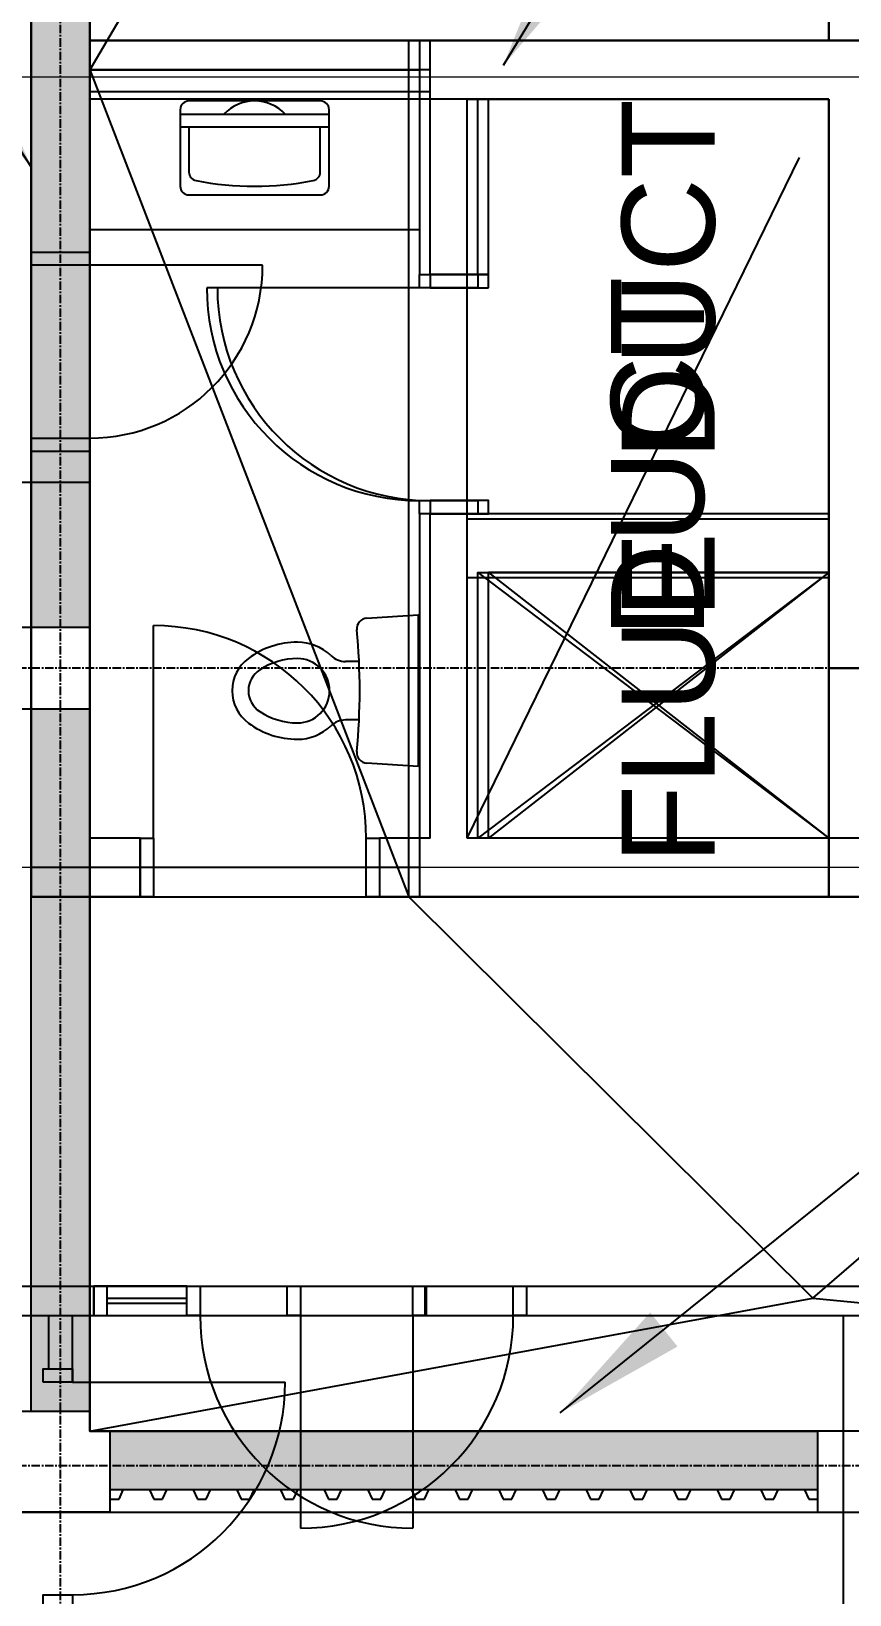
# Model space of a CAD drawing. Header units: millimetres. Extents: x -27283 to 30143, y -18440 to 22926.
# Drawn here: x -14643 to -11564, y -5709 to 171 of the extents above; entities that cross this region are included whole.
import ezdxf

# ---------------------------------------------------------------- set-up
doc = ezdxf.new("R2010")
doc.units = ezdxf.units.MM
doc.linetypes.add('PCENTRE', pattern=[50.8, 31.75, -6.35, 6.35, -6.35])
doc.linetypes.add('PCENTRE2', pattern=[28.575, 19.05, -3.175, 3.175, -3.175])
for name, color, linetype in [('11th Floor - Doors Windows and Openings', 7, 'Continuous'), ('11th Floor - General', 7, 'Continuous'), ('11th Floor - Multi-View Blocks', 7, 'Continuous'), ('11th Floor - Structural Members', 7, 'Continuous'), ('11th Floor - Text and Leaders', 7, 'Continuous'), ('11th Floor - Walls', 7, 'Continuous'), ('Boundaries_and_building_grids', 140, 'PCENTRE2'), ('Lift Motor Room Roof - General', 7, 'Continuous'), ('Lift Motor Room Roof - Hatch', 7, 'Continuous'), ('Lift Motor Room Roof - Roofs', 7, 'Continuous'), ('Lift Motor Room Roof - Structural Members', 7, 'Continuous'), ('Lift Motor Room Roof - Text and Leaders', 7, 'Continuous'), ('Lift Motor Room Roof - Walls', 7, 'Continuous'), ('Roof - Structural Members', 7, 'Continuous'), ('Roof - Text and Leaders', 7, 'Continuous'), ('Roof - Walls', 7, 'Continuous'), ('Sixth Floor - Doors Windows and Openings', 7, 'Continuous'), ('Sixth Floor - Structural Members', 7, 'Continuous'), ('Sixth Floor - Text and Leaders', 7, 'Continuous'), ('Sixth Floor - Walls', 7, 'Continuous'), ('Tenth Floor - Doors Windows and Openings', 7, 'Continuous'), ('Tenth Floor - Structural Members', 7, 'Continuous'), ('Tenth Floor - Text and Leaders', 7, 'Continuous'), ('Tenth Floor - Walls', 7, 'Continuous')]:
    doc.layers.add(name, color=color, linetype=linetype)
doc.styles.add('Arial1', font='arial.ttf')
doc.dimstyles.new('ISO-25', dxfattribs={"dimtxt": 2.5, "dimasz": 2.5, "dimexe": 1.25, "dimexo": 0.625, "dimtad": 1, "dimtxsty": 'Standard', "dimcen": 2.5, "dimadec": 0, "dimazin": 0, "dimtfac": 1, "dimtmove": 0, "dimatfit": 3, "dimfxl": 1, "dimarcsym": 0})
pattern_1 = [(90, (0, 0), (-25, 2e-15), [0.25, -199.75]), (90, (0.98, 2.5), (-25, 2e-15), [0.25, -199.75]), (90, (1.955, 5), (-25, 2e-15), [0.25, -199.75]), (90, (2.917, 7.5), (-25, 2e-15), [0.25, -199.75]), (90, (3.862, 10), (-25, 2e-15), [0.25, -199.75]), (90, (4.782, 12.5), (-25, 2e-15), [0.25, -199.75]), (90, (5.675, 15), (-25, 2e-15), [0.25, -199.75]), (90, (6.53, 17.5), (-25, 2e-15), [0.25, -199.75]), (90, (7.348, 20), (-25, 2e-15), [0.25, -199.75]), (90, (8.117, 22.5), (-25, 2e-15), [0.25, -199.75]), (90, (8.84, 25), (-25, 2e-15), [0.25, -199.75]), (90, (9.505, 27.5), (-25, 2e-15), [0.25, -199.75]), (90, (10.113, 30), (-25, 2e-15), [0.25, -199.75]), (90, (10.658, 32.5), (-25, 2e-15), [0.25, -199.75]), (90, (11.137, 35), (-25, 2e-15), [0.25, -199.75]), (90, (11.547, 37.5), (-25, 2e-15), [0.25, -199.75]), (90, (11.887, 40), (-25, 2e-15), [0.25, -199.75]), (90, (12.155, 42.5), (-25, 2e-15), [0.25, -199.75]), (90, (12.345, 45), (-25, 2e-15), [0.25, -199.75]), (90, (12.463, 47.5), (-25, 2e-15), [0.25, -199.75]), (90, (12.5, 50), (-25, 2e-15), [0.25, -199.75]), (90, (0.98, 97.5), (-25, 2e-15), [0.25, -199.75]), (90, (1.955, 95), (-25, 2e-15), [0.25, -199.75]), (90, (2.917, 92.5), (-25, 2e-15), [0.25, -199.75]), (90, (3.862, 90), (-25, 2e-15), [0.25, -199.75]), (90, (4.782, 87.5), (-25, 2e-15), [0.25, -199.75]), (90, (5.675, 85), (-25, 2e-15), [0.25, -199.75]), (90, (6.53, 82.5), (-25, 2e-15), [0.25, -199.75]), (90, (7.348, 80), (-25, 2e-15), [0.25, -199.75]), (90, (8.117, 77.5), (-25, 2e-15), [0.25, -199.75]), (90, (8.84, 75), (-25, 2e-15), [0.25, -199.75]), (90, (9.505, 72.5), (-25, 2e-15), [0.25, -199.75]), (90, (10.113, 70), (-25, 2e-15), [0.25, -199.75]), (90, (10.658, 67.5), (-25, 2e-15), [0.25, -199.75]), (90, (11.137, 65), (-25, 2e-15), [0.25, -199.75]), (90, (11.547, 62.5), (-25, 2e-15), [0.25, -199.75]), (90, (11.887, 60), (-25, 2e-15), [0.25, -199.75]), (90, (12.155, 57.5), (-25, 2e-15), [0.25, -199.75]), (90, (12.345, 55), (-25, 2e-15), [0.25, -199.75]), (90, (12.463, 52.5), (-25, 2e-15), [0.25, -199.75]), (90, (-0.98, 102.5), (-25, 2e-15), [0.25, -199.75]), (90, (-1.955, 105), (-25, 2e-15), [0.25, -199.75]), (90, (-2.917, 107.5), (-25, 2e-15), [0.25, -199.75]), (90, (-3.862, 110), (-25, 2e-15), [0.25, -199.75]), (90, (-4.782, 112.5), (-25, 2e-15), [0.25, -199.75]), (90, (-5.675, 115), (-25, 2e-15), [0.25, -199.75]), (90, (-6.53, 117.5), (-25, 2e-15), [0.25, -199.75]), (90, (-7.348, 120), (-25, 2e-15), [0.25, -199.75]), (90, (-8.117, 122.5), (-25, 2e-15), [0.25, -199.75]), (90, (-8.84, 125), (-25, 2e-15), [0.25, -199.75]), (90, (-9.505, 127.5), (-25, 2e-15), [0.25, -199.75]), (90, (-10.113, 130), (-25, 2e-15), [0.25, -199.75]), (90, (-10.658, 132.5), (-25, 2e-15), [0.25, -199.75]), (90, (-11.137, 135), (-25, 2e-15), [0.25, -199.75]), (90, (-11.547, 137.5), (-25, 2e-15), [0.25, -199.75]), (90, (-11.887, 140), (-25, 2e-15), [0.25, -199.75]), (90, (-12.155, 142.5), (-25, 2e-15), [0.25, -199.75]), (90, (-12.345, 145), (-25, 2e-15), [0.25, -199.75]), (90, (-12.463, 147.5), (-25, 2e-15), [0.25, -199.75]), (90, (-12.5, 150), (-25, 2e-15), [0.25, -199.75]), (90, (-0.98, 197.5), (-25, 2e-15), [0.25, -199.75]), (90, (-1.955, 195), (-25, 2e-15), [0.25, -199.75]), (90, (-2.917, 192.5), (-25, 2e-15), [0.25, -199.75]), (90, (-3.862, 190), (-25, 2e-15), [0.25, -199.75]), (90, (-4.782, 187.5), (-25, 2e-15), [0.25, -199.75]), (90, (-5.675, 185), (-25, 2e-15), [0.25, -199.75]), (90, (-6.53, 182.5), (-25, 2e-15), [0.25, -199.75]), (90, (-7.348, 180), (-25, 2e-15), [0.25, -199.75]), (90, (-8.117, 177.5), (-25, 2e-15), [0.25, -199.75]), (90, (-8.84, 175), (-25, 2e-15), [0.25, -199.75]), (90, (-9.505, 172.5), (-25, 2e-15), [0.25, -199.75]), (90, (-10.113, 170), (-25, 2e-15), [0.25, -199.75]), (90, (-10.658, 167.5), (-25, 2e-15), [0.25, -199.75]), (90, (-11.137, 165), (-25, 2e-15), [0.25, -199.75]), (90, (-11.547, 162.5), (-25, 2e-15), [0.25, -199.75]), (90, (-11.887, 160), (-25, 2e-15), [0.25, -199.75]), (90, (-12.155, 157.5), (-25, 2e-15), [0.25, -199.75]), (90, (-12.345, 155), (-25, 2e-15), [0.25, -199.75]), (90, (-12.463, 152.5), (-25, 2e-15), [0.25, -199.75]), (90, (0, 100), (-25, 2e-15), [0.25, -199.75])]

msp = doc.modelspace()

# ---------------------------------------------------------------- hatches: boundary and pattern name
at = {"layer": 'Lift Motor Room Roof - Hatch', "linetype": 'Continuous', "lineweight": -3}
h = msp.add_hatch(dxfattribs=at)
h.set_pattern_fill('GENERAL', color=8, scale=25, style=0)
h.set_pattern_definition(pattern_1)
h.paths.add_polyline_path([(-14642.8, 2123.2), (-14642.8, -2071.8), (-14422.8, -2071.8), (-14422.8, 2123.2)])
h = msp.add_hatch(dxfattribs=at)
h.set_pattern_fill('GENERAL', color=8, scale=25, style=0)
h.set_pattern_definition(pattern_1)
h.paths.add_polyline_path([(-14642.8, -2376.8), (-14642.8, -5019.3), (-14422.8, -5019.3), (-14422.8, -2376.8)])
h = msp.add_hatch(dxfattribs=at)
h.set_pattern_fill('GENERAL', color=8, scale=25, style=0)
h.set_pattern_definition(pattern_1)
h.paths.add_polyline_path([(-14347.8, -5094.3), (-14347.8, -5314.3), (-11685.3, -5314.3), (-11685.3, -5094.3)])

# ---------------------------------------------------------------- linework, layer by layer
at = {"layer": '11th Floor - Doors Windows and Openings', "color": 1, "linetype": 'Continuous'}
for p, q in [((-13772.8, -709.3, 37950), (-14422.8, -709.3, 37950)), ((-13182.8, -794.3, 37950), (-13982.8, -794.3, 37950))]:
    msp.add_line(p, q, dxfattribs=at)
at = {"layer": '11th Floor - Doors Windows and Openings', "color": 1, "linetype": 'Continuous', "elevation": 37950}
for points in [[(-14422.8, -709.3), (-14642.8, -709.3), (-14642.8, -659.3), (-14422.8, -659.3), (-14422.8, -709.3)], [(-13182.8, -794.3), (-13182.8, -744.3), (-12962.8, -744.3), (-12962.8, -794.3), (-13182.8, -794.3)], [(-14422.8, -1409.3), (-14642.8, -1409.3), (-14642.8, -1359.3), (-14422.8, -1359.3), (-14422.8, -1409.3)], [(-13182.8, -1644.3), (-13182.8, -1594.3), (-12962.8, -1594.3), (-12962.8, -1644.3), (-13182.8, -1644.3)]]:
    msp.add_lwpolyline(points, dxfattribs=at)
at = {"layer": '11th Floor - Doors Windows and Openings', "color": 1, "linetype": 'Continuous'}
for centre, radius, start, end in [((-14422.8, -709.3, 37950), 650, 270, 0), ((-13182.8, -794.3, 37950), 800, 180, 270)]:
    msp.add_arc(centre, radius, start, end, dxfattribs=at)
at = {"layer": '11th Floor - General', "color": 8, "linetype": 'Continuous'}
for p, q in [((-12962.8, -1864.3, 37950), (-11642.8, -2864.3, 37950)), ((-11642.8, -1864.3, 37950), (-12962.8, -2864.3, 37950))]:
    msp.add_line(p, q, dxfattribs=at)
at = {"layer": '11th Floor - Multi-View Blocks', "color": 1, "linetype": 'Continuous'}
for p, q in [((-13555.7, -91.3, 37950), (-14049.9, -91.3, 37950)), ((-14082.8, -124.2, 37950), (-14082.8, -411.7, 37950)), ((-14082.8, -140.7, 37950), (-13522.8, -140.7, 37950)), ((-13522.8, -411.7, 37950), (-13522.8, -124.2, 37950)), ((-13522.8, -190.1, 37950), (-14082.8, -190.1, 37950)), ((-14049.9, -190.1, 37950), (-14049.9, -358.4, 37950)), ((-13555.7, -358.4, 37950), (-13555.7, -190.1, 37950)), ((-14049.9, -444.6, 37950), (-13555.7, -444.6, 37950)), ((-14422.8, -574.3, 37950), (-13182.8, -574.3, 37950)), ((-13409.9, -2199.3, 37950), (-13460.7, -2199.3, 37950)), ((-13409.9, -2419.3, 37950), (-13460.7, -2419.3, 37950)), ((-13187.4, -2594.3, 37950), (-13380.9, -2581.9, 37950))]:
    msp.add_line(p, q, dxfattribs=at)
at = {"layer": '11th Floor - Multi-View Blocks', "color": 1, "linetype": 'Continuous', "elevation": 37950}
msp.add_lwpolyline([(-13380.9, -2036.6), (-13187.4, -2024.3), (-13187.4, -2594.3)], dxfattribs=at)
at = {"layer": '11th Floor - Multi-View Blocks', "color": 1, "linetype": 'Continuous'}
for centre, radius, start, end in [((-14049.9, -124.2, 37950), 32.9, 90, 180), ((-13802.8, -250.5, 37950), 159.2, 43.60236, 136.39764), ((-13555.7, -124.2, 37950), 32.9, 0, 90), ((-14016.9, -358.4, 37950), 32.9, 180, 259.1577), ((-13802.8, 759.6, 37950), 1171.3, 259.15813, 280.84189), ((-13588.7, -358.4, 37950), 32.9, 280.8423, 0), ((-14049.9, -411.7, 37950), 32.9, 180, 270), ((-13555.7, -411.7, 37950), 32.9, 270, 0), ((-13378.3, -2076.5, 37950), 40, 93.65246, 185.38989), ((-15844.9, -2309.3, 37950), 2437.5, 354.60987, 5.39016), ((-13641.9, -2435.9, 37950), 309.2, 90, 126.62626), ((-13641.9, -2309.3, 37950), 182.5, 46.37005, 90), ((-13736, -2309.3, 37950), 151.3, 126.62615, 180), ((-13731.8, -2309.3, 37950), 94.1, 123.32915, 180), ((-13641.9, -2446, 37950), 257.7, 90, 123.32932), ((-13641.9, -2309.3, 37950), 121, 270, 90), ((-13460.7, -2119.3, 37950), 80, 226.36945, 270), ((-13736, -2309.3, 37950), 151.3, 180, 233.37357), ((-13731.8, -2309.3, 37950), 94.1, 180, 236.67003), ((-13641.9, -2172.5, 37950), 257.7, 236.67053, 270), ((-13641.9, -2182.6, 37950), 309.2, 233.37374, 270), ((-13641.9, -2309.3, 37950), 182.5, 270, 313.63048), ((-13460.7, -2499.3, 37950), 80, 90, 133.62995), ((-13378.3, -2542, 37950), 40, 174.61011, 266.34765)]:
    msp.add_arc(centre, radius, start, end, dxfattribs=at)
at = {"layer": '11th Floor - Structural Members', "color": 8, "linetype": 'Continuous'}
for p, q in [((-11642.8, -1864.3, 37950), (-12922.8, -2864.3, 37950)), ((-12922.8, -1864.3, 37950), (-11642.8, -2864.3, 37950))]:
    msp.add_line(p, q, dxfattribs=at)
at = {"layer": '11th Floor - Structural Members', "color": 5, "linetype": 'Continuous', "lineweight": -3, "elevation": 37950}
for points in [[(-14422.8, 3135.7), (-14422.8, -3084.3), (-14642.8, -3084.3), (-14642.8, 3135.7)], [(-11422.8, -2224.3), (-11422.8, -3084.3), (-11642.8, -3084.3), (-11642.8, -2224.3)]]:
    msp.add_lwpolyline(points, close=True, dxfattribs=at)
at = {"layer": '11th Floor - Walls', "color": 3, "linetype": 'Continuous'}
for p, q in [((-11642.8, 2275.7, 37950), (-11642.8, 135.7, 37950)), ((-13182.8, 135.7, 37950), (-13182.8, -744.3, 37950)), ((-11642.8, 135.7, 37950), (-13182.8, 135.7, 37950)), ((-12962.8, -84.3, 37950), (-11642.8, -84.3, 37950)), ((-12962.8, -744.3, 37950), (-12962.8, -84.3, 37950)), ((-11642.8, -84.3, 37950), (-11642.8, -1644.3, 37950)), ((-13182.8, -744.3, 37950), (-12962.8, -744.3, 37950)), ((-13182.8, -1644.3, 37950), (-13182.8, -3084.3, 37950)), ((-11642.8, -1644.3, 37950), (-13182.8, -1644.3, 37950)), ((-13182.8, -3084.3, 37950), (-11642.8, -3084.3, 37950))]:
    msp.add_line(p, q, dxfattribs=at)
at = {"layer": '11th Floor - Walls', "color": 2, "linetype": 'Continuous'}
for p, q in [((-14422.8, 135.7, 37950), (-13182.8, 135.7, 37950)), ((-14422.8, 135.7, 37950), (-14422.8, 25.7, 37950)), ((-14422.8, 25.7, 37950), (-13182.8, 25.7, 37950)), ((-14422.8, -1409.3, 37950), (-14642.8, -1409.3, 37950)), ((-14422.8, -1409.3, 37950), (-14422.8, -1524.3, 37950)), ((-14762.8, -1524.3, 37950), (-14422.8, -1524.3, 37950)), ((-13182.8, -2974.3, 37950), (-14642.8, -2974.3, 37950)), ((-14422.8, -2974.3, 37950), (-14422.8, -3084.3, 37950)), ((-14642.8, -3084.3, 37950), (-14422.8, -3084.3, 37950)), ((-14422.8, -3084.3, 37950), (-13182.8, -3084.3, 37950)), ((-17587.8, -4549.3, 37950), (-8477.8, -4549.3, 37950)), ((-17477.8, -4659.3, 37950), (-8587.8, -4659.3, 37950))]:
    msp.add_line(p, q, dxfattribs=at)
at = {"layer": '11th Floor - Walls', "color": 3, "linetype": 'Continuous', "elevation": 37950}
msp.add_lwpolyline([(-11642.8, -3084.3), (-11642.8, -2864.3), (-12962.8, -2864.3), (-12962.8, -1864.3), (-11642.8, -1864.3), (-11642.8, -2224.3), (-11422.8, -2224.3)], dxfattribs=at)
at = {"layer": 'Boundaries_and_building_grids', "color": 140, "linetype": 'PCENTRE', "lineweight": -3}
for p, q in [((-14532.8, -11774.3), (-14532.8, 11825.7)), ((25217.2, -2224.3), (-27282.8, -2224.3)), ((25217.2, -5224.3), (-27282.8, -5224.3))]:
    msp.add_line(p, q, dxfattribs=at)
at = {"layer": 'Boundaries_and_building_grids', "color": 4, "linetype": 'Continuous', "lineweight": 0}
msp.add_xline((-31538.2, -2974.3), (-1, 0), dxfattribs=at)
at = {"layer": 'Lift Motor Room Roof - General', "color": 4, "linetype": 'Continuous', "lineweight": 0}
msp.add_xline((0, 0), (1, 0), dxfattribs=at)
at = {"layer": 'Lift Motor Room Roof - Roofs', "color": 3, "linetype": 'Continuous', "lineweight": -3}
for p, q in [((-14422.8, -5094.3, 46830), (-14422.8, 5145.7, 46830)), ((-13002.8, -2864.3, 46830), (-13002.8, -84.3, 46830)), ((-13002.8, -84.3, 46830), (-11642.8, -84.3, 46830)), ((-11642.8, -84.3, 46830), (-11642.8, -2864.3, 46830)), ((-11642.8, -2864.3, 46830), (-13002.8, -2864.3, 46830)), ((-5685.3, -5094.3, 46830), (-14422.8, -5094.3, 46830))]:
    msp.add_line(p, q, dxfattribs=at)
at = {"layer": 'Lift Motor Room Roof - Roofs', "color": 1, "linetype": 'Continuous', "lineweight": -3}
for p, q in [((-11702.8, 4645.7, 46830), (-14422.8, 25.7, 46830)), ((-14422.8, 25.7, 46830), (-13222.8, -3084.3, 46830)), ((-13222.8, 25.7, 46830), (-14422.8, 25.7, 46830)), ((-11702.8, -4594.3, 46830), (-6367.8, 25.7, 46830)), ((-13002.8, -2864.3, 46830), (-11752.8, -304.3, 46830)), ((-13222.8, -3084.3, 46830), (-11702.8, -4594.3, 46830)), ((-14422.8, -5094.3, 46830), (-11702.8, -4594.3, 46830)), ((-11702.8, -4594.3, 46830), (-6367.8, -5094.3, 46830))]:
    msp.add_line(p, q, dxfattribs=at)
at = {"layer": 'Lift Motor Room Roof - Roofs', "color": 4, "linetype": 'Continuous', "lineweight": -3}
for p, q in [((-14642.8, -2071.8, 46830), (-14642.8, 2123.2, 46830)), ((-13222.8, 135.7, 46830), (-11422.8, 135.7, 46830)), ((-13222.8, -3084.3, 46830), (-13222.8, 135.7, 46830)), ((-14642.8, -5019.3, 46830), (-14642.8, -2376.8, 46830)), ((-11422.8, -3084.3, 46830), (-13222.8, -3084.3, 46830)), ((-11685.3, -5314.3, 46830), (-14347.8, -5314.3, 46830))]:
    msp.add_line(p, q, dxfattribs=at)
at = {"layer": 'Lift Motor Room Roof - Structural Members', "color": 5, "linetype": 'Continuous', "lineweight": -3, "elevation": 46830}
for points in [[(-14727.8, -2071.8), (-14727.8, -2376.8), (-14422.8, -2376.8), (-14422.8, -2071.8)], [(-14727.8, -5399.3), (-14727.8, -5019.3), (-14422.8, -5019.3), (-14422.8, -5094.3), (-14347.8, -5094.3), (-14347.8, -5399.3)], [(-11685.3, -5094.3), (-11685.3, -5399.3), (-11380.3, -5399.3), (-11380.3, -5094.3)]]:
    msp.add_lwpolyline(points, close=True, dxfattribs=at)
at = {"layer": 'Lift Motor Room Roof - Walls', "color": 1, "linetype": 'Continuous'}
for p, q in [((-14346.4, -5350.2, 46830), (-14312.8, -5350.2, 46830)), ((-14312.8, -5350.2, 46830), (-14296.6, -5314.7, 46830)), ((-14198.4, -5314.7, 46830), (-14296.6, -5314.7, 46830)), ((-14198.4, -5314.7, 46830), (-14182.1, -5350.2, 46830)), ((-14182.1, -5350.2, 46830), (-14148.6, -5350.2, 46830)), ((-14148.6, -5350.2, 46830), (-14132.3, -5314.7, 46830)), ((-14034.2, -5314.7, 46830), (-14132.3, -5314.7, 46830)), ((-14034.2, -5314.7, 46830), (-14017.9, -5350.2, 46830)), ((-14017.9, -5350.2, 46830), (-13984.4, -5350.2, 46830)), ((-13984.4, -5350.2, 46830), (-13968.1, -5314.7, 46830)), ((-13870, -5314.7, 46830), (-13968.1, -5314.7, 46830)), ((-13870, -5314.7, 46830), (-13853.7, -5350.2, 46830)), ((-13853.7, -5350.2, 46830), (-13820.2, -5350.2, 46830)), ((-13820.2, -5350.2, 46830), (-13803.9, -5314.7, 46830)), ((-13705.8, -5314.7, 46830), (-13803.9, -5314.7, 46830)), ((-13705.8, -5314.7, 46830), (-13689.5, -5350.2, 46830)), ((-13689.5, -5350.2, 46830), (-13656, -5350.2, 46830)), ((-13656, -5350.2, 46830), (-13639.7, -5314.7, 46830)), ((-13541.5, -5314.7, 46830), (-13639.7, -5314.7, 46830)), ((-13541.5, -5314.7, 46830), (-13525.3, -5350.2, 46830)), ((-13525.3, -5350.2, 46830), (-13491.7, -5350.2, 46830)), ((-13491.7, -5350.2, 46830), (-13475.5, -5314.7, 46830)), ((-13377.3, -5314.7, 46830), (-13475.5, -5314.7, 46830)), ((-13377.3, -5314.7, 46830), (-13361, -5350.2, 46830)), ((-13361, -5350.2, 46830), (-13327.5, -5350.2, 46830)), ((-13327.5, -5350.2, 46830), (-13311.2, -5314.7, 46830)), ((-13213.1, -5314.7, 46830), (-13311.2, -5314.7, 46830)), ((-13213.1, -5314.7, 46830), (-13196.8, -5350.2, 46830)), ((-13196.8, -5350.2, 46830), (-13163.3, -5350.2, 46830)), ((-13163.3, -5350.2, 46830), (-13147, -5314.7, 46830)), ((-13048.9, -5314.7, 46830), (-13147, -5314.7, 46830)), ((-13048.9, -5314.7, 46830), (-13032.6, -5350.2, 46830)), ((-13032.6, -5350.2, 46830), (-12999.1, -5350.2, 46830)), ((-12999.1, -5350.2, 46830), (-12982.8, -5314.7, 46830)), ((-12884.6, -5314.7, 46830), (-12982.8, -5314.7, 46830)), ((-12884.6, -5314.7, 46830), (-12868.4, -5350.2, 46830)), ((-12868.4, -5350.2, 46830), (-12834.9, -5350.2, 46830)), ((-12834.9, -5350.2, 46830), (-12818.6, -5314.7, 46830)), ((-12720.4, -5314.7, 46830), (-12818.6, -5314.7, 46830)), ((-12720.4, -5314.7, 46830), (-12704.1, -5350.2, 46830)), ((-12704.1, -5350.2, 46830), (-12670.6, -5350.2, 46830)), ((-12670.6, -5350.2, 46830), (-12654.4, -5314.7, 46830)), ((-12556.2, -5314.7, 46830), (-12654.4, -5314.7, 46830)), ((-12556.2, -5314.7, 46830), (-12539.9, -5350.2, 46830)), ((-12539.9, -5350.2, 46830), (-12506.4, -5350.2, 46830)), ((-12506.4, -5350.2, 46830), (-12490.1, -5314.7, 46830)), ((-12392, -5314.7, 46830), (-12490.1, -5314.7, 46830)), ((-12392, -5314.7, 46830), (-12375.7, -5350.2, 46830)), ((-12375.7, -5350.2, 46830), (-12342.2, -5350.2, 46830)), ((-12342.2, -5350.2, 46830), (-12325.9, -5314.7, 46830)), ((-12227.8, -5314.7, 46830), (-12325.9, -5314.7, 46830)), ((-12227.8, -5314.7, 46830), (-12211.5, -5350.2, 46830)), ((-12211.5, -5350.2, 46830), (-12178, -5350.2, 46830)), ((-12178, -5350.2, 46830), (-12161.7, -5314.7, 46830)), ((-12063.5, -5314.7, 46830), (-12161.7, -5314.7, 46830)), ((-12063.5, -5314.7, 46830), (-12047.3, -5350.2, 46830)), ((-12047.3, -5350.2, 46830), (-12013.7, -5350.2, 46830)), ((-12013.7, -5350.2, 46830), (-11997.5, -5314.7, 46830)), ((-11899.3, -5314.7, 46830), (-11997.5, -5314.7, 46830)), ((-11899.3, -5314.7, 46830), (-11883, -5350.2, 46830)), ((-11883, -5350.2, 46830), (-11849.5, -5350.2, 46830)), ((-11849.5, -5350.2, 46830), (-11833.2, -5314.7, 46830)), ((-11735.1, -5314.7, 46830), (-11833.2, -5314.7, 46830)), ((-11735.1, -5314.7, 46830), (-11718.8, -5350.2, 46830)), ((-11718.8, -5350.2, 46830), (-11685.3, -5350.2, 46830))]:
    msp.add_line(p, q, dxfattribs=at)
at = {"layer": 'Lift Motor Room Roof - Walls', "color": 2, "linetype": 'Continuous', "elevation": 46830}
msp.add_lwpolyline([(-14727.8, 5450.7), (-14727.8, -5399.3), (12662.2, -5399.3), (12662.2, 5450.7)], close=True, dxfattribs=at)
at = {"layer": 'Roof - Structural Members', "color": 5, "linetype": 'Continuous', "lineweight": -3, "elevation": 42250}
for points in [[(-14727.8, -2071.8), (-14727.8, -2376.8), (-14422.8, -2376.8), (-14422.8, -2071.8)], [(-14727.8, -5399.3), (-14727.8, -5019.3), (-14422.8, -5019.3), (-14422.8, -5094.3), (-14347.8, -5094.3), (-14347.8, -5399.3)], [(-11685.3, -5094.3), (-11685.3, -5399.3), (-11380.3, -5399.3), (-11380.3, -5094.3)]]:
    msp.add_lwpolyline(points, close=True, dxfattribs=at)
at = {"layer": 'Roof - Walls', "color": 3, "linetype": 'Continuous'}
for p, q in [((-14642.8, -2071.8, 42250), (-14642.8, 2123.2, 42250)), ((-14422.8, 2123.2, 42250), (-14422.8, 135.7, 42250)), ((-14422.8, -84.3, 42250), (-14422.8, -2071.8, 42250)), ((-14642.8, -5019.3, 42250), (-14642.8, -2376.8, 42250)), ((-14422.8, -2376.8, 42250), (-14422.8, -5019.3, 42250)), ((-14347.8, -5094.3, 42250), (-11685.3, -5094.3, 42250)), ((-11685.3, -5314.3, 42250), (-14347.8, -5314.3, 42250))]:
    msp.add_line(p, q, dxfattribs=at)
at = {"layer": 'Roof - Walls', "color": 3, "linetype": 'Continuous', "lineweight": -3}
for p, q in [((-11422.8, 135.7, 42250), (-14422.8, 135.7, 42250)), ((-11642.8, -84.3, 42250), (-14422.8, -84.3, 42250)), ((-13222.8, -3084.3, 42250), (-13222.8, -84.3, 42250)), ((-13002.8, -2864.3, 42250), (-13002.8, -84.3, 42250)), ((-11642.8, -2864.3, 42250), (-11642.8, -84.3, 42250)), ((-11642.8, -1664.3, 42250), (-13002.8, -1664.3, 42250)), ((-13002.8, -1884.3, 42250), (-13002.8, -1664.3, 42250)), ((-11642.8, -1884.3, 42250), (-13002.8, -1884.3, 42250)), ((-8422.8, -2864.3, 42250), (-13002.8, -2864.3, 42250)), ((-8642.8, -3084.3, 42250), (-13222.8, -3084.3, 42250))]:
    msp.add_line(p, q, dxfattribs=at)
at = {"layer": 'Roof - Walls', "color": 1, "linetype": 'Continuous'}
for p, q in [((-14346.4, -5350.2, 42250), (-14312.8, -5350.2, 42250)), ((-14312.8, -5350.2, 42250), (-14296.6, -5314.7, 42250)), ((-14198.4, -5314.7, 42250), (-14296.6, -5314.7, 42250)), ((-14198.4, -5314.7, 42250), (-14182.1, -5350.2, 42250)), ((-14182.1, -5350.2, 42250), (-14148.6, -5350.2, 42250)), ((-14148.6, -5350.2, 42250), (-14132.3, -5314.7, 42250)), ((-14034.2, -5314.7, 42250), (-14132.3, -5314.7, 42250)), ((-14034.2, -5314.7, 42250), (-14017.9, -5350.2, 42250)), ((-14017.9, -5350.2, 42250), (-13984.4, -5350.2, 42250)), ((-13984.4, -5350.2, 42250), (-13968.1, -5314.7, 42250)), ((-13870, -5314.7, 42250), (-13968.1, -5314.7, 42250)), ((-13870, -5314.7, 42250), (-13853.7, -5350.2, 42250)), ((-13853.7, -5350.2, 42250), (-13820.2, -5350.2, 42250)), ((-13820.2, -5350.2, 42250), (-13803.9, -5314.7, 42250)), ((-13705.8, -5314.7, 42250), (-13803.9, -5314.7, 42250)), ((-13705.8, -5314.7, 42250), (-13689.5, -5350.2, 42250)), ((-13689.5, -5350.2, 42250), (-13656, -5350.2, 42250)), ((-13656, -5350.2, 42250), (-13639.7, -5314.7, 42250)), ((-13541.5, -5314.7, 42250), (-13639.7, -5314.7, 42250)), ((-13541.5, -5314.7, 42250), (-13525.3, -5350.2, 42250)), ((-13525.3, -5350.2, 42250), (-13491.7, -5350.2, 42250)), ((-13491.7, -5350.2, 42250), (-13475.5, -5314.7, 42250)), ((-13377.3, -5314.7, 42250), (-13475.5, -5314.7, 42250)), ((-13377.3, -5314.7, 42250), (-13361, -5350.2, 42250)), ((-13361, -5350.2, 42250), (-13327.5, -5350.2, 42250)), ((-13327.5, -5350.2, 42250), (-13311.2, -5314.7, 42250)), ((-13213.1, -5314.7, 42250), (-13311.2, -5314.7, 42250)), ((-13213.1, -5314.7, 42250), (-13196.8, -5350.2, 42250)), ((-13196.8, -5350.2, 42250), (-13163.3, -5350.2, 42250)), ((-13163.3, -5350.2, 42250), (-13147, -5314.7, 42250)), ((-13048.9, -5314.7, 42250), (-13147, -5314.7, 42250)), ((-13048.9, -5314.7, 42250), (-13032.6, -5350.2, 42250)), ((-13032.6, -5350.2, 42250), (-12999.1, -5350.2, 42250)), ((-12999.1, -5350.2, 42250), (-12982.8, -5314.7, 42250)), ((-12884.6, -5314.7, 42250), (-12982.8, -5314.7, 42250)), ((-12884.6, -5314.7, 42250), (-12868.4, -5350.2, 42250)), ((-12868.4, -5350.2, 42250), (-12834.9, -5350.2, 42250)), ((-12834.9, -5350.2, 42250), (-12818.6, -5314.7, 42250)), ((-12720.4, -5314.7, 42250), (-12818.6, -5314.7, 42250)), ((-12720.4, -5314.7, 42250), (-12704.1, -5350.2, 42250)), ((-12704.1, -5350.2, 42250), (-12670.6, -5350.2, 42250)), ((-12670.6, -5350.2, 42250), (-12654.4, -5314.7, 42250)), ((-12556.2, -5314.7, 42250), (-12654.4, -5314.7, 42250)), ((-12556.2, -5314.7, 42250), (-12539.9, -5350.2, 42250)), ((-12539.9, -5350.2, 42250), (-12506.4, -5350.2, 42250)), ((-12506.4, -5350.2, 42250), (-12490.1, -5314.7, 42250)), ((-12392, -5314.7, 42250), (-12490.1, -5314.7, 42250)), ((-12392, -5314.7, 42250), (-12375.7, -5350.2, 42250)), ((-12375.7, -5350.2, 42250), (-12342.2, -5350.2, 42250)), ((-12342.2, -5350.2, 42250), (-12325.9, -5314.7, 42250)), ((-12227.8, -5314.7, 42250), (-12325.9, -5314.7, 42250)), ((-12227.8, -5314.7, 42250), (-12211.5, -5350.2, 42250)), ((-12211.5, -5350.2, 42250), (-12178, -5350.2, 42250)), ((-12178, -5350.2, 42250), (-12161.7, -5314.7, 42250)), ((-12063.5, -5314.7, 42250), (-12161.7, -5314.7, 42250)), ((-12063.5, -5314.7, 42250), (-12047.3, -5350.2, 42250)), ((-12047.3, -5350.2, 42250), (-12013.7, -5350.2, 42250)), ((-12013.7, -5350.2, 42250), (-11997.5, -5314.7, 42250)), ((-11899.3, -5314.7, 42250), (-11997.5, -5314.7, 42250)), ((-11899.3, -5314.7, 42250), (-11883, -5350.2, 42250)), ((-11883, -5350.2, 42250), (-11849.5, -5350.2, 42250)), ((-11849.5, -5350.2, 42250), (-11833.2, -5314.7, 42250)), ((-11735.1, -5314.7, 42250), (-11833.2, -5314.7, 42250)), ((-11735.1, -5314.7, 42250), (-11718.8, -5350.2, 42250)), ((-11718.8, -5350.2, 42250), (-11685.3, -5350.2, 42250))]:
    msp.add_line(p, q, dxfattribs=at)
at = {"layer": 'Sixth Floor - Doors Windows and Openings', "color": 1, "linetype": 'Continuous', "lineweight": -3}
for p, q in [((-13142.8, -794.3, 20700), (-13942.8, -794.3, 20700)), ((-14182.8, -2864.3, 20700), (-14182.8, -2064.3, 20700)), ((-13629.9, -4659.3, 20700), (-13629.9, -5459.3, 20700)), ((-14487.8, -4909.3, 20700), (-13687.8, -4909.3, 20700))]:
    msp.add_line(p, q, dxfattribs=at)
at = {"layer": 'Sixth Floor - Doors Windows and Openings', "color": 1, "linetype": 'Continuous', "lineweight": -3, "elevation": 20700}
for points in [[(-12922.8, -794.3), (-12922.8, -744.3), (-13142.8, -744.3), (-13142.8, -794.3), (-12922.8, -794.3)], [(-12922.8, -1644.3), (-12922.8, -1594.3), (-13142.8, -1594.3), (-13142.8, -1644.3), (-12922.8, -1644.3)], [(-14182.8, -3084.3), (-14232.8, -3084.3), (-14232.8, -2864.3), (-14182.8, -2864.3), (-14182.8, -3084.3)], [(-13332.8, -3084.3), (-13382.8, -3084.3), (-13382.8, -2864.3), (-13332.8, -2864.3), (-13332.8, -3084.3)], [(-13679.9, -4549.3), (-13629.9, -4549.3), (-13629.9, -4659.3), (-13679.9, -4659.3), (-13679.9, -4549.3)], [(-12829.9, -4549.3), (-12779.9, -4549.3), (-12779.9, -4659.3), (-12829.9, -4659.3), (-12829.9, -4549.3)], [(-14597.8, -4909.3), (-14597.8, -4859.3), (-14487.8, -4859.3), (-14487.8, -4909.3), (-14597.8, -4909.3)], [(-14597.8, -5759.3), (-14597.8, -5709.3), (-14487.8, -5709.3), (-14487.8, -5759.3), (-14597.8, -5759.3)]]:
    msp.add_lwpolyline(points, dxfattribs=at)
at = {"layer": 'Sixth Floor - Doors Windows and Openings', "color": 1, "linetype": 'Continuous', "lineweight": -3}
for centre, start, end in [((-13142.8, -794.3, 20700), 180, 270), ((-14182.8, -2864.3, 20700), 0, 90), ((-13629.9, -4659.3, 20700), 270, 0), ((-14487.8, -4909.3, 20700), 270, 0)]:
    msp.add_arc(centre, 800, start, end, dxfattribs=at)
at = {"layer": 'Sixth Floor - Structural Members', "color": 5, "linetype": 'Continuous', "lineweight": -3, "elevation": 20700}
for points in [[(-14422.8, 3135.7), (-14642.8, 3135.7), (-14642.8, -3084.3), (-14422.8, -3084.3)], [(-11422.8, -2224.3), (-11642.8, -2224.3), (-11642.8, -3084.3), (-11422.8, -3084.3)]]:
    msp.add_lwpolyline(points, close=True, dxfattribs=at)
at = {"layer": 'Sixth Floor - Walls', "color": 3, "linetype": 'Continuous', "lineweight": -3}
for p, q in [((-11642.8, 135.7, 20700), (-11642.8, 2275.7, 20700)), ((-13142.8, 135.7, 20700), (-14422.8, 135.7, 20700)), ((-14422.8, -56.4, 20700), (-14422.8, 135.7, 20700)), ((-11642.8, 135.7, 20700), (-13142.8, 135.7, 20700)), ((-13142.8, -56.4, 20700), (-14422.8, -56.4, 20700)), ((-13142.8, -744.3, 20700), (-13142.8, -56.4, 20700)), ((-11642.8, -84.3, 20700), (-12922.8, -84.3, 20700)), ((-12922.8, -744.3, 20700), (-12922.8, -84.3, 20700)), ((-11642.8, -1644.3, 20700), (-11642.8, -84.3, 20700)), ((-13142.8, -744.3, 20700), (-12922.8, -744.3, 20700)), ((-13142.8, -2864.3, 20700), (-13142.8, -1644.3, 20700)), ((-11642.8, -1644.3, 20700), (-13142.8, -1644.3, 20700)), ((-11642.8, -1864.3, 20700), (-12922.8, -1864.3, 20700)), ((-12922.8, -2864.3, 20700), (-12922.8, -1864.3, 20700)), ((-11642.8, -2224.3, 20700), (-11642.8, -1864.3, 20700)), ((-11642.8, -2224.3, 20700), (-11422.8, -2224.3, 20700)), ((-11642.8, -2864.3, 20700), (-11642.8, -2224.3, 20700)), ((-14422.8, -3084.3, 20700), (-14422.8, -2864.3, 20700)), ((-14232.8, -2864.3, 20700), (-14422.8, -2864.3, 20700)), ((-14232.8, -2864.3, 20700), (-14232.8, -3084.3, 20700)), ((-13142.8, -2864.3, 20700), (-13332.8, -2864.3, 20700)), ((-13332.8, -2864.3, 20700), (-13332.8, -3084.3, 20700)), ((-11642.8, -2864.3, 20700), (-12922.8, -2864.3, 20700)), ((-11642.8, -3084.3, 20700), (-11642.8, -2864.3, 20700)), ((-14232.8, -3084.3, 20700), (-14422.8, -3084.3, 20700)), ((-11642.8, -3084.3, 20700), (-13332.8, -3084.3, 20700)), ((-13142.8, -3084.3, 20700), (-12922.8, -3084.3, 20700))]:
    msp.add_line(p, q, dxfattribs=at)
at = {"layer": 'Sixth Floor - Walls', "color": 2, "linetype": 'Continuous', "lineweight": -3}
for p, q in [((-16117.8, -4549.3, 20700), (-13629.9, -4549.3, 20700)), ((-12829.9, -4549.3, 20700), (-11367.8, -4549.3, 20700)), ((-16117.8, -4659.3, 20700), (-13629.9, -4659.3, 20700)), ((-14577.8, -4659.3, 20700), (-14577.8, -4859.3, 20700)), ((-14487.8, -4909.3, 20700), (-14487.8, -4659.3, 20700)), ((-12829.9, -4659.3, 20700), (-11477.8, -4659.3, 20700))]:
    msp.add_line(p, q, dxfattribs=at)
at = {"layer": 'Tenth Floor - Doors Windows and Openings', "color": 1, "linetype": 'Continuous'}
for p, q in [((-13142.8, -794.3, 34500), (-13942.8, -794.3, 34500)), ((-14182.8, -2864.3, 34500), (-14182.8, -2064.3, 34500))]:
    msp.add_line(p, q, dxfattribs=at)
at = {"layer": 'Tenth Floor - Doors Windows and Openings', "color": 1, "linetype": 'Continuous', "lineweight": -3}
for p, q in [((-14057.8, -4549.3, 34500), (-14357.8, -4549.3, 34500)), ((-14357.8, -4594.3, 34500), (-14057.8, -4594.3, 34500)), ((-14057.8, -4614.3, 34500), (-14357.8, -4614.3, 34500)), ((-14357.8, -4659.3, 34500), (-14057.8, -4659.3, 34500)), ((-13207.8, -4659.3, 34500), (-13207.8, -5459.3, 34500))]:
    msp.add_line(p, q, dxfattribs=at)
at = {"layer": 'Tenth Floor - Doors Windows and Openings', "color": 1, "linetype": 'Continuous', "elevation": 34500}
for points in [[(-12922.8, -794.3), (-12922.8, -744.3), (-13142.8, -744.3), (-13142.8, -794.3), (-12922.8, -794.3)], [(-12922.8, -1644.3), (-12922.8, -1594.3), (-13142.8, -1594.3), (-13142.8, -1644.3), (-12922.8, -1644.3)], [(-14182.8, -3084.3), (-14232.8, -3084.3), (-14232.8, -2864.3), (-14182.8, -2864.3), (-14182.8, -3084.3)], [(-13332.8, -3084.3), (-13382.8, -3084.3), (-13382.8, -2864.3), (-13332.8, -2864.3), (-13332.8, -3084.3)]]:
    msp.add_lwpolyline(points, dxfattribs=at)
at = {"layer": 'Tenth Floor - Doors Windows and Openings', "color": 1, "linetype": 'Continuous', "lineweight": -3, "elevation": 34500}
for points in [[(-14357.8, -4659.3), (-14357.8, -4549.3), (-14407.8, -4549.3), (-14407.8, -4659.3), (-14357.8, -4659.3)], [(-14057.8, -4549.3), (-14007.8, -4549.3), (-14007.8, -4659.3), (-14057.8, -4659.3), (-14057.8, -4549.3)], [(-13207.8, -4549.3), (-13157.8, -4549.3), (-13157.8, -4659.3), (-13207.8, -4659.3), (-13207.8, -4549.3)]]:
    msp.add_lwpolyline(points, dxfattribs=at)
at = {"layer": 'Tenth Floor - Doors Windows and Openings', "color": 1, "linetype": 'Continuous'}
for centre, start, end in [((-13142.8, -794.3, 34500), 180, 270), ((-14182.8, -2864.3, 34500), 0, 90)]:
    msp.add_arc(centre, 800, start, end, dxfattribs=at)
at = {"layer": 'Tenth Floor - Doors Windows and Openings', "color": 1, "linetype": 'Continuous', "lineweight": -3}
msp.add_arc((-13207.8, -4659.3, 34500), 800, 180, 270, dxfattribs=at)
at = {"layer": 'Tenth Floor - Structural Members', "color": 5, "linetype": 'Continuous'}
for p, q in [((-14422.8, -3084.3, 34500), (-14422.8, 3135.7, 34500)), ((-11642.8, -2224.3, 34500), (-11422.8, -2224.3, 34500)), ((-11642.8, -3084.3, 34500), (-11642.8, -2224.3, 34500)), ((-14642.8, -3084.3, 34500), (-14422.8, -3084.3, 34500)), ((-11422.8, -3084.3, 34500), (-11642.8, -3084.3, 34500))]:
    msp.add_line(p, q, dxfattribs=at)
at = {"layer": 'Tenth Floor - Structural Members', "color": 8, "linetype": 'Continuous'}
for p, q in [((-12922.8, -1864.3, 34500), (-11642.8, -2864.3, 34500)), ((-11642.8, -1864.3, 34500), (-12922.8, -2864.3, 34500))]:
    msp.add_line(p, q, dxfattribs=at)
at = {"layer": 'Tenth Floor - Walls', "color": 3, "linetype": 'Continuous'}
for p, q in [((-11642.8, 135.7, 34500), (-11642.8, 2275.7, 34500)), ((-11642.8, 135.7, 34500), (-13142.8, 135.7, 34500)), ((-13142.8, -744.3, 34500), (-13142.8, 135.7, 34500)), ((-12922.8, -744.3, 34500), (-12922.8, -84.3, 34500)), ((-11642.8, -84.3, 34500), (-12922.8, -84.3, 34500)), ((-11642.8, -1644.3, 34500), (-11642.8, -84.3, 34500)), ((-13142.8, -744.3, 34500), (-12922.8, -744.3, 34500)), ((-11642.8, -1644.3, 34500), (-13142.8, -1644.3, 34500)), ((-13142.8, -2864.3, 34500), (-13142.8, -1644.3, 34500)), ((-11642.8, -1864.3, 34500), (-12922.8, -1864.3, 34500)), ((-12922.8, -2864.3, 34500), (-12922.8, -1864.3, 34500)), ((-11642.8, -2224.3, 34500), (-11642.8, -1864.3, 34500)), ((-11642.8, -2224.3, 34500), (-11422.8, -2224.3, 34500)), ((-14232.8, -2864.3, 34500), (-14422.8, -2864.3, 34500)), ((-14422.8, -3084.3, 34500), (-14422.8, -2864.3, 34500)), ((-14232.8, -2864.3, 34500), (-14232.8, -3084.3, 34500)), ((-13332.8, -2864.3, 34500), (-13332.8, -3084.3, 34500)), ((-13142.8, -2864.3, 34500), (-13332.8, -2864.3, 34500)), ((-11642.8, -2864.3, 34500), (-12922.8, -2864.3, 34500)), ((-11642.8, -3084.3, 34500), (-11642.8, -2864.3, 34500)), ((-14232.8, -3084.3, 34500), (-14422.8, -3084.3, 34500)), ((-11642.8, -3084.3, 34500), (-13332.8, -3084.3, 34500))]:
    msp.add_line(p, q, dxfattribs=at)
at = {"layer": 'Tenth Floor - Walls', "color": 2}
msp.add_line((-14422.8, 135.7, 34500), (-13142.8, 135.7, 34500), dxfattribs=at)
at = {"layer": 'Tenth Floor - Walls', "color": 2, "linetype": 'Continuous'}
for p, q in [((-14422.8, 25.7, 34500), (-14422.8, 135.7, 34500)), ((-13142.8, 25.7, 34500), (-14422.8, 25.7, 34500))]:
    msp.add_line(p, q, dxfattribs=at)
at = {"layer": 'Tenth Floor - Walls', "color": 2, "linetype": 'Continuous', "lineweight": -3}
for p, q in [((-16197.8, -4549.3, 34500), (-14407.8, -4549.3, 34500)), ((-14407.8, -4659.3, 34500), (-14407.8, -4549.3, 34500)), ((-13161.7, -4659.3, 34500), (-13161.7, -4549.3, 34500)), ((-13161.7, -4549.3, 34500), (-11367.8, -4549.3, 34500)), ((-15977.8, -4659.3, 34500), (-14407.8, -4659.3, 34500)), ((-13161.7, -4659.3, 34500), (-11587.8, -4659.3, 34500)), ((-11587.8, -7006.1, 34500), (-11587.8, -4659.3, 34500))]:
    msp.add_line(p, q, dxfattribs=at)

# ---------------------------------------------------------------- texts
at = {"layer": '11th Floor - Text and Leaders', "color": 1, "char_height": 350, "attachment_point": 7, "rotation": 90, "style": 'Arial1'}
for s, insert in [('DUCT', (-12067.4, -1441.1, 37950)), ('FLUE', (-12067.4, -2961.9, 37950))]:
    msp.add_mtext(s, dxfattribs=dict(at, insert=insert))
at = {"layer": 'Lift Motor Room Roof - Text and Leaders', "color": 1, "linetype": 'Continuous', "insert": (-12107.6, -2109.6, 46830), "char_height": 350, "attachment_point": 7, "rotation": 90, "style": 'Arial1'}
msp.add_mtext('DUCT', dxfattribs=at)
at = {"layer": 'Roof - Text and Leaders', "color": 1, "char_height": 350, "attachment_point": 7, "rotation": 90, "style": 'Arial1'}
for s, insert in [('DUCT', (-12067.4, -1441.1, 42250)), ('FLUE', (-12067.4, -2961.9, 42150))]:
    msp.add_mtext(s, dxfattribs=dict(at, insert=insert))
at = {"layer": 'Sixth Floor - Text and Leaders', "color": 1, "char_height": 350, "attachment_point": 7, "rotation": 90, "style": 'Arial1'}
for s, insert in [('DUCT', (-12067.4, -1441.1, 10350)), ('FLUE', (-12067.4, -2961.9, 10350))]:
    msp.add_mtext(s, dxfattribs=dict(at, insert=insert))
at = {"layer": 'Tenth Floor - Text and Leaders', "color": 1, "char_height": 350, "attachment_point": 7, "rotation": 90, "style": 'Arial1'}
for s, insert in [('DUCT', (-12067.4, -1441.1, 34500)), ('FLUE', (-12067.4, -2961.9, 34500))]:
    msp.add_mtext(s, dxfattribs=dict(at, insert=insert))

# ---------------------------------------------------------------- leaders
at = {"layer": 'Lift Motor Room Roof - Text and Leaders', "color": 3, "linetype": 'Continuous', "lineweight": -3}
for points in [[(-12867, 43.5, 46830), (-11702.7, 1956.3, 46830), (-10781.5, 1956.3, 46830)], [(-12653.4, -5024.9, 46830), (-10824.2, -3555.5, 46830), (-10056.4, -3555.5, 46830)]]:
    msp.add_leader(points, dimstyle='ISO-25', override={"dimscale": 1, "dimasz": 500, "dimclrd": 1}, dxfattribs=at)
at = {"layer": 'Roof - Text and Leaders', "color": 3, "linetype": 'Continuous', "lineweight": -3}
msp.add_leader([(-14642.8, -338.7, 42250), (-15547, 1036.2, 42250), (-16278.4, 1036.2, 42250)], dimstyle='ISO-25', override={"dimscale": 1, "dimasz": 500, "dimclrd": 1}, dxfattribs=at)

doc.saveas('drawing.dxf')
